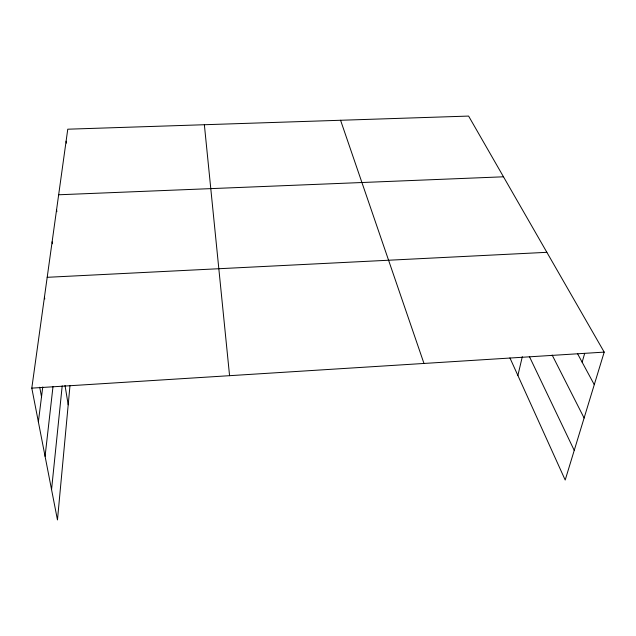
<?xml version="1.0" encoding="UTF-8"?>
<svg xmlns="http://www.w3.org/2000/svg" width="636" height="636" viewBox="0 0 636 636"><rect width="100%" height="100%" fill="white"/><g stroke="black" fill="none" stroke-linecap="round" stroke-linejoin="round"><path stroke-width="0.95" d="M69.992 385.567L57.463 519.922L31.8 388.127L67.766 129.203L468.605 116.078L604.2 352.113L565.197 480.021L509.921 357.901M51.556 489.569L62.201 385.869M45.077 456.298L53.003 386.513M38.367 421.867L42.763 386.95M517.887 375.502L522.307 356.693M582.147 362.202L584.611 353.656M31.8 388.127L604.2 352.113M47.191 277.312L546.865 252.317M58.663 194.775L503.489 176.8M577.552 353.688L594.27 384.661M552.159 355.047L584.102 418.019M529.375 356.494L574.228 450.383M340.57 120.268L423.981 363.458M39.734 387.237L41.523 396.8M44.456 297.052L44.774 298.968M65.007 385.432L68.203 404.798M52.12 241.863L52.414 243.779M56.58 209.737L56.866 211.669M66.104 141.216L66.359 143.156M204.363 124.728L229.572 375.685"/></g></svg>
